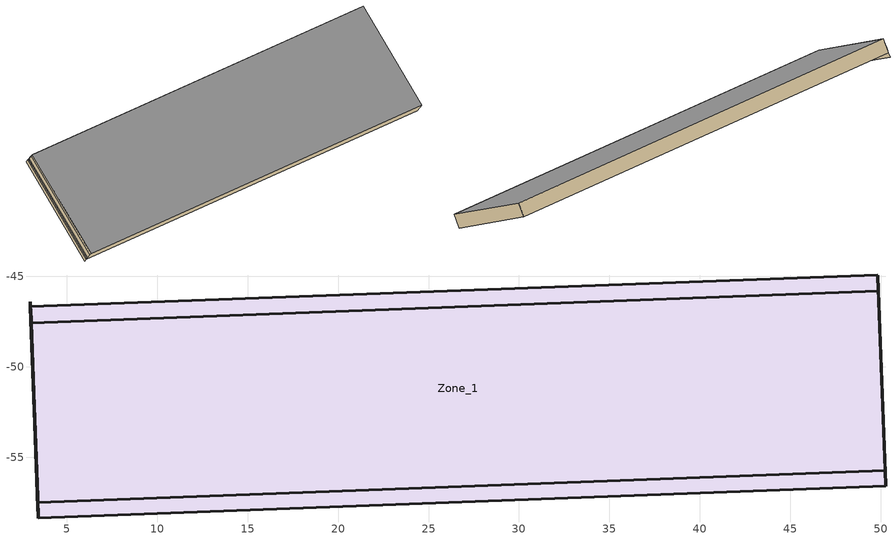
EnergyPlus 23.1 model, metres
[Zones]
Zone_1
 floor ground (Zone_1:f7UnderGroundSlabCF): 3.44,-58.35,-110.68 50.27,-56.59,-110.72 49.87,-45.79,-103.13 3.04,-47.56,-103.1
 floor ground (Zone_1:f8UnderGroundSlabCF): 50.24,-55.71,-111.96 3.4,-57.47,-111.93 3,-46.68,-104.34 49.84,-44.92,-104.38
 wall ground (Zone_1:f0UnderGroundWallCF): 3.4,-57.47,-111.93 50.24,-55.71,-111.96 50.27,-56.59,-110.72 3.44,-58.35,-110.68
 wall ground (Zone_1:f1UnderGroundWallCF): 3.01,-46.8,-104.18 3.41,-57.59,-111.77 3.41,-57.77,-111.5 3.01,-46.98,-103.92
 wall ground (Zone_1:f2UnderGroundWallCF): 3.03,-47.37,-103.36 3.43,-58.16,-110.95 3.44,-58.35,-110.68 3.04,-47.56,-103.1
 wall ground (Zone_1:f3UnderGroundWallCF): 3,-46.68,-104.34 3.4,-57.47,-111.93 3.41,-57.59,-111.77 3.01,-46.8,-104.18
 wall ground (Zone_1:f4UnderGroundWallCF): 3.01,-46.98,-103.92 3.41,-57.77,-111.5 3.43,-58.16,-110.95 3.03,-47.37,-103.36
 wall ground (Zone_1:f5UnderGroundWallCF): 49.84,-44.92,-104.38 3,-46.68,-104.34 3.04,-47.56,-103.1 49.87,-45.79,-103.13
 wall ground (Zone_1:f6UnderGroundWallCF): 50.24,-55.71,-111.96 49.84,-44.92,-104.38 49.87,-45.79,-103.13 50.27,-56.59,-110.72
Zone_0
 wall ground (Zone_0:f0UnderGroundWallCF): 3.01,-46.8,-104.18 3.41,-57.59,-111.77 3.43,-58.16,-110.95 3.03,-47.37,-103.36
 wall ground (Zone_0:f1UnderGroundWallCF): 3,-46.68,-104.34 3.4,-57.47,-111.93 3.41,-57.59,-111.77 3.01,-46.8,-104.18
 wall ground (Zone_0:f2UnderGroundWallCF): 2.99,-46.4,-104.73 3.39,-57.2,-112.32 3.4,-57.47,-111.93 3,-46.68,-104.34
 wall ground (Zone_0:f3UnderGroundWallCF): 3.41,-57.77,-111.5 3.01,-46.98,-103.92 3.03,-47.37,-103.36 3.43,-58.16,-110.95
 wall ground (Zone_0:f4UnderGroundWallCF): 3.39,-57.2,-112.32 2.99,-46.4,-104.73 3,-46.68,-104.34 3.4,-57.47,-111.93
 wall ground (Zone_0:f5UnderGroundWallCF): 3.4,-57.47,-111.93 3,-46.68,-104.34 3.01,-46.98,-103.92 3.41,-57.77,-111.5
[Site:GroundTemperature:BuildingSurface]
18, 18, 18, 18, 18, 18, 18, 18, 18, 18, 18, 18
[Site:GroundReflectance]
0.2, 0.2, 0.2, 0.2, 0.2, 0.2, 0.2, 0.2, 0.2, 0.2, 0.2, 0.2
[Site:GroundReflectance:SnowModifier]
1, 1
[Site:WeatherStation]
Wind Sensor Height Above Ground {m}=10; Wind Speed Profile Exponent=0.22; Wind Speed Profile Boundary Layer Thickness {m}=370; Air Temperature Sensor Height Above Ground {m}=1.5
[SizingPeriod:WeatherFileConditionType] Use Weather File Daylight Saving Period=No; Use Weather File Rain and Snow Indicators=No
Name | Period Selection | Day Type
Extreme Summer Weather Period for Design | SummerExtreme | SummerDesignDay
Extreme Winter Weather Period for Design | WinterExtreme | WinterDesignDay
[Building]
Building: North Axis {deg}=0; Terrain=Suburbs; Loads Convergence Tolerance Value=0.04; Temperature Convergence Tolerance Value {deltaC}=0.25; Solar Distribution=FullExterior; Maximum Number of Warmup Days=30; Minimum Number of Warmup Days=7
[Construction:CfactorUndergroundWall]
Zone_1:f0UnderGroundWallCF; Zone_1:f5UnderGroundWallCF: 1.14, 1.27908
Zone_1:f1UnderGroundWallCF: 1.14, 7.90208
Zone_1:f2UnderGroundWallCF: 1.14, 7.87826
Zone_1:f3UnderGroundWallCF; Zone_0:f1UnderGroundWallCF: 1.14, 7.77125
Zone_1:f4UnderGroundWallCF: 1.14, 8.25701
Zone_1:f6UnderGroundWallCF: 1.14, 8.8362
Zone_0:f0UnderGroundWallCF: 1.14, 8.40683
Zone_0:f2UnderGroundWallCF; Zone_0:f4UnderGroundWallCF: 1.14, 8.01866
Zone_0:f3UnderGroundWallCF: 1.14, 8.14561
Zone_0:f5UnderGroundWallCF: 1.14, 8.0586
[Construction:FfactorGroundFloor]
Zone_1:f7UnderGroundSlabCF; Zone_1:f8UnderGroundSlabCF: 0.73, 618.6444, 120.134
[EnergyManagementSystem:Sensor] Output:Variable Index Key=Environment
Name | Output:Variable
OutdoorTemp | Site Outdoor Air Drybulb Temperature
OutdoorRelHumid | Site Outdoor Air Relative Humidity
[Zone] Rotation [deg]=0; Type=1; Multiplier=1; Zone Inside Convection Algorithm=TARP; Zone Outside Convection Algorithm=DOE-2
Name | Volume [m3] | Area [m2]
Zone_1 | 943.278 | 1237.29
Zone_0 | 7.70691e-14 | 0
[People] OccupancySchedule=occOffice; Number of People Calculation Method=People/Area; PeopleDensity [person/m2]=0.025; Fraction Radiant=0.3; Sensible Heat Fraction=AUTOCALCULATE; Carbon Dioxide Generation Rate [m3/s-W]=3.82E-08; Enable ASHRAE 55 Comfort Warnings=No; Mean Radiant Temperature Calculation Type=ZoneAveraged; Clothing Insulation Calculation Method=DynamicClothingModelASHRAE55; Air Velocity Schedule=AirSpeed 0; Thermal Comfort Model 1 Type=AdaptiveASH55; Thermal Comfort Model 2 Type=Pierce; Thermal Comfort Model 3 Type=Fanger
Name | Zone or ZoneList | Activity Level Schedule | Work Efficiency Schedule
People Zone_1 | Zone_1 | Zone_1PeopleActivity | Zone_1WorkEfficiency
People Zone_0 | Zone_0 | Zone_0PeopleActivity | Zone_0WorkEfficiency
[ElectricEquipment] EquipmentAvailibilitySchedule=equipOffice; Design Level Calculation Method=Watts/Area; EquipmentPowerDensity [W/m2]=18; Fraction Latent=0; Fraction Radiant=.2; Fraction Lost=0
Name | Zone or ZoneList
Zone_1 Equipment | Zone_1
Zone_0 Equipment | Zone_0
[Lights] LightsAvailibilitySchedule=lightsOffice; Design Level Calculation Method=Watts/Area; LightingPowerDensity [W/m2]=12; Return Air Fraction=0; Fraction Radiant=.42; Fraction Visible=.18; Fraction Replaceable=1
Name | Zone or ZoneList
Zone_1 General lighting | Zone_1
Zone_0 General lighting | Zone_0
[ZoneInfiltration:DesignFlowRate] Schedule=On; Design Flow Rate Calculation Method=Flow/ExteriorArea; Flow per Exterior Surface Area [m3/s-m2]=0.00056896
Name | Zone or ZoneList | @Zone_1-InfiltrationConstantCoefficient@ | @Zone_1-InfiltrationTemperatureCoefficient@ | @Zone_1-InfiltrationWindVelocityCoefficient@ | @Zone_1-InfiltrationWindVelocitySquaredCoefficient@ | @Zone_0-InfiltrationConstantCoefficient@ | @Zone_0-InfiltrationTemperatureCoefficient@ | @Zone_0-InfiltrationWindVelocityCoefficient@ | @Zone_0-InfiltrationWindVelocitySquaredCoefficient@
Zone_1Infiltration | Zone_1 | 1 | 0 | 0 | 0
Zone_0Infiltration | Zone_0 |  |  |  |  | 1 | 0 | 0 | 0
[Zone equipment]
Zone_1: Zone_1 Ideal Loads Air
Zone_0: Zone_0 Ideal Loads Air
[ZoneHVAC:IdealLoadsAirSystem] Maximum Heating Supply Air Temperature {C}=35; Minimum Cooling Supply Air Temperature {C}=12; Maximum Heating Supply Air Humidity Ratio {kgWater/kgDryAir}=0.01; Minimum Cooling Supply Air Humidity Ratio {kgWater/kgDryAir}=0.008; Heating Limit=LimitFlowRateAndCapacity; MaximumHeatingAirFlowRate [m3/s]=Autosize; MaximumSensibleHeatingCapacity [W]=Autosize; Cooling Limit=LimitFlowRateAndCapacity; MaximumCoolingAirFlowRate [m3/s]=Autosize; MaximumTotalCoolingCapacity [W]=Autosize; HeatingAvailabilitySchedule=Off; Dehumidification Control Type=Humidistat; Humidification Control Type=Humidistat; Outdoor Air Economizer Type=NoEconomizer; Heat Recovery Type=None; SensibleHeatRecoveryEffectiveness=0.7; LatentHeatRecoveryEffectiveness=0.65
Name | CoolingAvailabilitySchedule | Design Specification Outdoor Air Object | Demand Controlled Ventilation Type
Zone_1 Ideal Loads Air | AllOn | Zone_1MinFreshAir | OccupancySchedule
Zone_0 Ideal Loads Air | Off
[Sizing:Zone] Zone Cooling Design Supply Air Temperature Input Method=SupplyAirTemperature; Zone Cooling Design Supply Air Temperature {C}=12; Zone Heating Design Supply Air Temperature Input Method=SupplyAirTemperature; Zone Heating Design Supply Air Temperature {C}=35; Zone Cooling Design Supply Air Humidity Ratio {kgWater/kgDryAir}=0.009; Zone Heating Design Supply Air Humidity Ratio {kgWater/kgDryAir}=0.004; Zone Heating Sizing Factor=1.15; Zone Cooling Sizing Factor=1.15; Cooling Design Air Flow Method=DesignDay; Heating Design Air Flow Method=DesignDay
Name | Design Specification Outdoor Air Object
Zone_1 | Zone_1MinFreshAir
Zone_0
[ZoneControl:Thermostat]
Name | Zone or ZoneList | Control Type Schedule | Control 1
Zone_1 Thermostat | Zone_1 | Zone_1_ZoneControlTypeSched | Dual Setpoint - Zone Zone_1
Zone_0 Thermostat | Zone_0 | Zone_0_ZoneControlTypeSched | Dual Setpoint - Zone Zone_0
[ThermostatSetpoint:DualSetpoint]
Name | Heating Setpoint Temperature Schedule | Cooling Setpoint Temperature Schedule
Dual Setpoint - Zone Zone_1 | Zone_1Heating_SP_Sch | Zone_1Cooling_SP_Sch
Dual Setpoint - Zone Zone_0 | Zone_0Heating_SP_Sch | Zone_0Cooling_SP_Sch
[DesignSpecification:OutdoorAir]
Zone_1MinFreshAir: Outdoor Air Method=Sum; @Zone_1-MinFreshAirPerson@ [m3/s-person]=0.01; @Zone_1-MinFreshAirArea@ [m3/s-m2]=0.001; MechVentSchedule=AllOn
[Schedule:Constant]
On; AllOn: 1
Off; AirSpeed 0: 0
Zone_1PeopleActivity; Zone_0PeopleActivity: Any Number, 125.28
Zone_1WorkEfficiency; Zone_0WorkEfficiency: Any Number, 0
Zone_1Heating_SP_Sch; Zone_0Heating_SP_Sch: 20
Zone_1Cooling_SP_Sch; Zone_0Cooling_SP_Sch: 26
Zone_1_ZoneControlTypeSched; Zone_0_ZoneControlTypeSched: 4
[Schedule:Day:Hourly]
f7e65acf-0e8f-459a-b1fa-2c7a91bec93c: Fraction, 0, 0, 0, 0, 0, 0, 0, 0, 0, 0, 0, 0, 0, 0, 0, 0, 0, 0, 0, 0, 0, 0, 0, 0
ff59564c-4d87-4b90-b1c3-64af9393a5b0: Fraction, 0, 0, 0, 0, 0, 0, 0, 0.2, 0.4, 0.6, 0.8, 0.8, 0.4, 0.6, 0.8, 0.8, 0.4, 0.2, 0, 0, 0, 0, 0, 0
901aae0d-bf19-4c85-8ffa-11465c552be1: Fraction, 0, 0, 0, 0, 0, 0, 0, 1, 1, 1, 1, 1, 1, 1, 1, 1, 1, 1, 0, 0, 0, 0, 0, 0
f3ffdf78-211a-41dd-bc6d-a011f2d202de: Fraction, 0.1, 0.1, 0.1, 0.1, 0.1, 0.1, 0.1, 0.1, 0.1, 0.1, 0.1, 0.1, 0.1, 0.1, 0.1, 0.1, 0.1, 0.1, 0.1, 0.1, 0.1, 0.1, 0.1, 0.1
be452af0-4299-4615-a243-eac2c0aa5ee9: Fraction, 0.1, 0.1, 0.1, 0.1, 0.1, 0.1, 0.1, 0.2, 0.4, 0.6, 0.8, 0.8, 0.4, 0.6, 0.8, 0.8, 0.4, 0.2, 0.1, 0.1, 0.1, 0.1, 0.1, 0.1
[Schedule:Year]
occOffice: Fraction, occOffice_0, 1, 1, 12, 31
lightsOffice: Fraction, lightsOffice_0, 1, 1, 12, 31
equipOffice: Fraction, equipOffice_0, 1, 1, 12, 31
[Schedule:Week:Daily]
occOffice_0: f7e65acf-0e8f-459a-b1fa-2c7a91bec93c, ff59564c-4d87-4b90-b1c3-64af9393a5b0, ff59564c-4d87-4b90-b1c3-64af9393a5b0, ff59564c-4d87-4b90-b1c3-64af9393a5b0, ff59564c-4d87-4b90-b1c3-64af9393a5b0, ff59564c-4d87-4b90-b1c3-64af9393a5b0, f7e65acf-0e8f-459a-b1fa-2c7a91bec93c, f7e65acf-0e8f-459a-b1fa-2c7a91bec93c, f7e65acf-0e8f-459a-b1fa-2c7a91bec93c, f7e65acf-0e8f-459a-b1fa-2c7a91bec93c, f7e65acf-0e8f-459a-b1fa-2c7a91bec93c, f7e65acf-0e8f-459a-b1fa-2c7a91bec93c
lightsOffice_0: f7e65acf-0e8f-459a-b1fa-2c7a91bec93c, 901aae0d-bf19-4c85-8ffa-11465c552be1, 901aae0d-bf19-4c85-8ffa-11465c552be1, 901aae0d-bf19-4c85-8ffa-11465c552be1, 901aae0d-bf19-4c85-8ffa-11465c552be1, 901aae0d-bf19-4c85-8ffa-11465c552be1, f7e65acf-0e8f-459a-b1fa-2c7a91bec93c, f7e65acf-0e8f-459a-b1fa-2c7a91bec93c, f7e65acf-0e8f-459a-b1fa-2c7a91bec93c, f7e65acf-0e8f-459a-b1fa-2c7a91bec93c, f7e65acf-0e8f-459a-b1fa-2c7a91bec93c, f7e65acf-0e8f-459a-b1fa-2c7a91bec93c
equipOffice_0: f3ffdf78-211a-41dd-bc6d-a011f2d202de, be452af0-4299-4615-a243-eac2c0aa5ee9, be452af0-4299-4615-a243-eac2c0aa5ee9, be452af0-4299-4615-a243-eac2c0aa5ee9, be452af0-4299-4615-a243-eac2c0aa5ee9, be452af0-4299-4615-a243-eac2c0aa5ee9, f3ffdf78-211a-41dd-bc6d-a011f2d202de, f3ffdf78-211a-41dd-bc6d-a011f2d202de, f3ffdf78-211a-41dd-bc6d-a011f2d202de, f3ffdf78-211a-41dd-bc6d-a011f2d202de, f3ffdf78-211a-41dd-bc6d-a011f2d202de, f3ffdf78-211a-41dd-bc6d-a011f2d202de
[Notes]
----  This file was generated with Climate Studio 2.3.9455.24557
-------------------------ERL SENSORS--------------------------
Output:SQLite, Simple;
